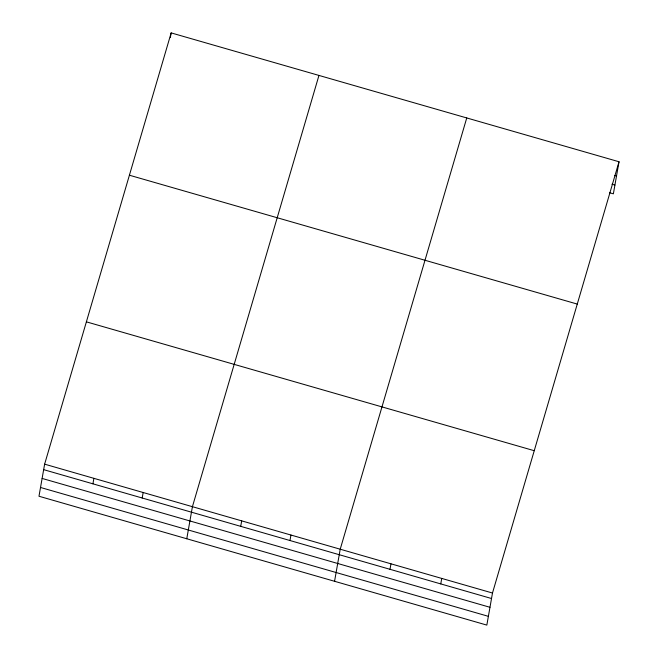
<?xml version="1.0" encoding="UTF-8"?>
<svg xmlns="http://www.w3.org/2000/svg" width="658" height="658" viewBox="0 0 658 658"><rect width="100%" height="100%" fill="white"/><g stroke="black" fill="none" stroke-linecap="round" stroke-linejoin="round"><path stroke-width="0.99" d="M44.629 464.161L38.978 496.239L486.838 625.1L492.488 593.023L619.022 161.761L171.162 32.9L44.629 464.161L492.488 593.023M170.356 37.481L171.162 32.9M92.926 483.836L93.897 478.341M142.194 498.007L143.164 492.513M186.773 538.762L192.424 506.685L318.957 75.423M240.721 526.359L241.692 520.865M289.989 540.531L290.951 535.036M334.56 581.285L340.219 549.208L466.752 117.947M390.005 569.31L390.975 563.816M440.761 583.917L441.732 578.423M619.022 161.761L613.371 193.839L609.464 192.712M614.556 175.464L616.505 176.023M611.989 184.224L614.917 185.062M129.412 175.217L577.263 304.078M86.387 321.844L534.247 450.705M43.667 469.656L491.518 598.517M42.12 478.432L489.971 607.293M40.525 487.471L488.384 616.332"/></g></svg>
